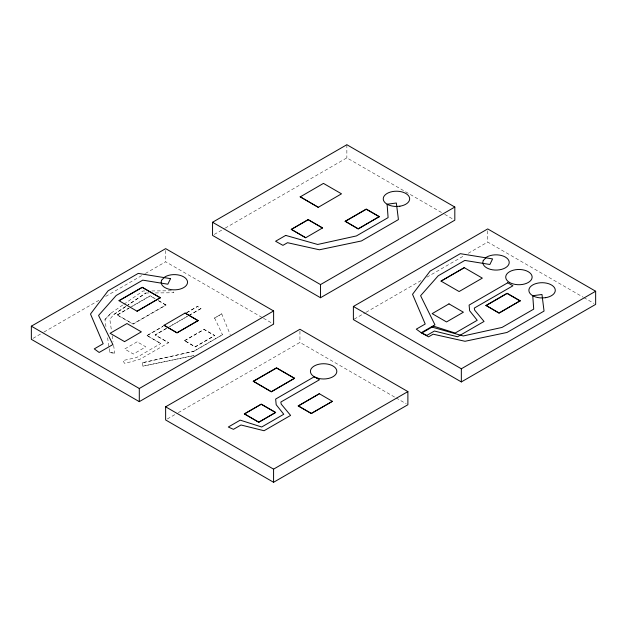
<?xml version="1.0" encoding="UTF-8"?>
<svg xmlns="http://www.w3.org/2000/svg" width="627" height="627" viewBox="0 0 627 627"><rect width="100%" height="100%" fill="white"/><g stroke="black" fill="none" stroke-linecap="round" stroke-linejoin="round"><path stroke-width="0.47" stroke-dasharray="3.13 2.35" d="M125.784 306.454L113.706 314.55L109.827 319.308L111.512 330.938M104.936 319.59L111.12 313.053L104.936 319.59L106.175 328.039M111.12 313.1L123.088 304.777M123.887 304.275L143.034 290.983L145.958 290.959M126.591 305.921L145.911 292.974L128.198 304.887M113.706 314.597L127.391 305.427M33.043 338.353L43.177 332.498M44.023 332.012L99.771 299.824M105.689 296.414L144.547 273.975M145.386 273.49L165.661 261.78L262.65 317.779M214.246 234.435L224.38 228.581M225.226 228.095L346.864 157.863L443.853 213.862M158.521 300.568L166.006 305.098L133.026 324.135L117.225 315.013L129.06 307.967M129.907 307.481L150.206 295.764L155.19 298.648M117.225 315.013L129.06 308.178M132.446 306.227L150.206 295.975L155.19 298.852M117.225 314.801L133.026 323.924L166.006 304.887M147.071 335.555L163.067 326.322L147.071 335.555L160.818 343.549L147.071 335.61M186.634 312.708L197.583 306.391L201.102 308.476L169.494 326.667M186.634 312.771L197.583 306.391M166.116 328.619L155.12 334.967L168.585 342.742L139.68 359.428L124.679 363.441L122.806 360.58L136.498 357.594L160.818 343.494M221.699 313.829L214.583 318.101L221.699 313.829L230.219 334.638M184.518 340.61L204.057 329.332L214.747 335.5L195.201 346.958L184.518 340.61L195.201 346.778L214.747 335.5M184.518 340.79L204.057 329.512L214.747 335.68M194.056 351.104L222.522 334.669L194.056 351.269L142.258 362.782L194.056 351.269M167.315 418.977L177.457 413.13M178.295 412.644L299.941 342.413L395.237 397.432M354.231 319.119L365.212 312.779M366.058 312.285L421.814 280.097M426.877 277.173L464.051 255.714M468.275 253.277L487.704 242.061L583 297.08M166.829 328.172L155.12 334.967L168.585 342.687M167.66 327.741L187.724 316.133M188.562 315.702L201.102 308.476M193.978 355.501L142.87 366.144L193.978 355.666M151.797 290.952L172.237 290.779L173.859 292.754L154.587 292.95M145.911 293.021L148.803 292.95M109.741 352.625L114.741 353.142L109.741 352.625L107.546 337.475M444.7 214.348L453.133 219.215M583.847 297.566L593.965 303.413M263.489 318.265L273.615 324.104M396.084 397.918L406.202 403.764M158.521 300.78L166.006 305.098M214.583 317.936L222.522 334.834M142.258 362.618L142.87 366.144M112.209 335.766L113.056 341.558M113.62 345.375L114.741 353.142M487.704 230.791L487.704 242.061M346.864 144.719L346.864 157.863M299.941 331.142L299.941 342.413M165.661 250.518L165.661 261.78M137.125 341.817L124.655 349.02L133.363 354.051L145.832 346.849L137.125 341.817"/><path stroke-width="0.94" d="M31.35 326.181L165.661 248.637L273.615 310.961L273.615 324.104L139.296 401.648L31.35 339.325L31.35 326.181L139.296 388.505L273.615 310.961M212.553 222.264L346.864 144.719L454.818 207.043L454.818 220.187L320.507 297.731L212.553 235.407L212.553 222.264L320.507 284.587L454.818 207.043M119.02 300.694L142.243 287.284L160.293 297.7L137.062 311.227L119.02 300.694L142.243 287.393L160.293 297.817M300.223 196.886L323.454 183.397L341.503 193.821L318.273 207.31L300.223 196.815L318.273 207.31M160.293 297.7L137.062 311.227M291.312 229.364L308.17 219.63L322.56 227.938L305.694 237.751L291.312 229.364L305.694 237.751M291.312 229.443L308.17 219.709L322.56 228.016M124.491 341.668L141.349 331.855L126.967 323.548L110.109 333.282L124.491 341.59M163.976 325.358L185.067 313.069L198.101 320.593L177.01 332.882L163.976 325.248L177.01 332.772L198.101 320.593M345.187 221.253L366.27 209.073L379.304 216.597L358.221 228.965L345.187 221.253L358.221 228.777L379.304 216.597M345.187 221.441L366.27 209.261L379.304 216.793M165.63 406.813L299.941 329.269L407.887 391.593L407.887 404.736L273.576 482.281L165.63 419.957L165.63 406.813L273.576 469.137L407.887 391.593M353.385 306.462L487.704 228.918L595.65 291.241L595.65 304.385L461.339 381.929L353.385 319.605L353.385 306.462L461.339 368.786L595.65 291.241M253.292 381.247L276.523 367.837L294.572 378.253L271.342 391.859L253.292 381.247L271.342 391.663L294.572 378.253M253.292 381.435L276.523 368.025L294.572 378.442M441.055 281.084L464.286 267.674L482.335 278.129L459.105 291.539L441.055 281.123L464.286 267.674M244.381 413.875L261.247 404.141L275.629 412.448L258.771 422.292L244.381 413.875L258.771 422.183L275.629 412.448M244.381 413.992L261.247 404.25L275.629 412.558M421.211 332.741L434.934 324.817L420.592 295.717L438.218 275.778L464.811 260.424L489.875 264.484L492.595 258.912L460.289 253.676L430.106 271.099L412.535 294.298L425.216 324.018L416.304 329.159L421.211 332.741L428.554 336.84L433.147 334.191L465.022 341.284L507.031 332.459L544.048 311.078L541.979 294.502L532.746 295.725L533.718 309.127L502.008 327.435L463.29 335.962L431.337 326.894M298.256 405.912L319.347 393.732L332.381 401.335L311.29 413.514L298.256 405.912L311.29 413.436L332.381 401.335M298.256 405.99L319.347 393.732M486.019 305.443L507.11 293.271L520.136 300.795L499.053 313.163L486.019 305.443L499.053 312.967L520.136 300.795M486.019 305.639L507.11 293.46L520.136 300.984M198.101 320.71L185.067 313.069M461.339 368.786L461.339 381.929M320.507 284.587L320.507 297.731M273.576 469.137L273.576 482.281M139.296 388.505L139.296 401.648M161.578 280.261L161.123 282.228L161.578 284.203A13.206 7.626 0 0 0 179.918 289.141A13.206 7.626 0 0 0 185.153 277.855A13.206 7.626 0 0 0 164.995 276.844L161.578 280.261M483.26 260.479L482.814 262.454L483.26 264.429A13.206 7.626 0 0 0 501.6 269.367A13.206 7.626 0 0 0 506.835 258.081A13.206 7.626 0 0 0 486.685 257.062L483.26 260.479M170.552 278.639L167.84 284.211L142.768 280.144L116.175 295.497L98.557 315.444L112.891 344.544L99.168 352.468L94.262 348.886L103.173 343.737L90.5 314.025L108.071 290.818L138.254 273.396L170.552 278.639M285.708 235.407L275.582 241.254L282.934 245.345L287.519 242.704L319.394 249.789L361.403 240.964L398.427 219.591L396.35 203.007L387.118 204.23L388.097 217.632L356.387 235.94L317.67 244.467L285.708 235.407M314.284 376.749L275.645 399.062L276.193 404.736L283.772 414.259L261.694 427.003L240.219 420.145L228.306 427.026L233.448 429.33L240.972 424.988L264.069 430.733L290.599 415.419L281.225 404.117L280.833 402.056L319.472 379.75L314.284 376.749M449.003 303.868L432.144 313.633L446.534 321.941L463.392 312.207L449.003 303.899M507.737 282.785L469.098 305.098L469.647 310.773L477.225 320.295L455.147 333.039L433.665 326.181L421.767 333.055L426.901 335.367L434.417 331.025L457.522 336.77L484.044 321.455L474.678 310.153L474.286 308.092L512.925 285.787L507.737 282.785M399.877 206.205L396.46 206.463A13.206 7.626 0 0 1 384.484 195.616A13.206 7.626 0 0 1 406.57 193.939A13.206 7.626 0 0 1 399.877 206.205M545.498 297.7L542.081 297.958A13.206 7.626 0 0 1 530.113 287.111A13.206 7.626 0 0 1 552.199 285.434A13.206 7.626 0 0 1 545.498 297.7M317.019 377.963A13.206 7.626 0 0 0 336.824 371.364A13.206 7.626 0 0 0 317.019 364.757A13.206 7.626 0 0 0 317.019 377.963M509.586 282.495A13.206 7.626 0 0 0 531.68 279.078A13.206 7.626 0 0 0 515.512 269.735A13.206 7.626 0 0 0 509.586 282.495"/></g></svg>
